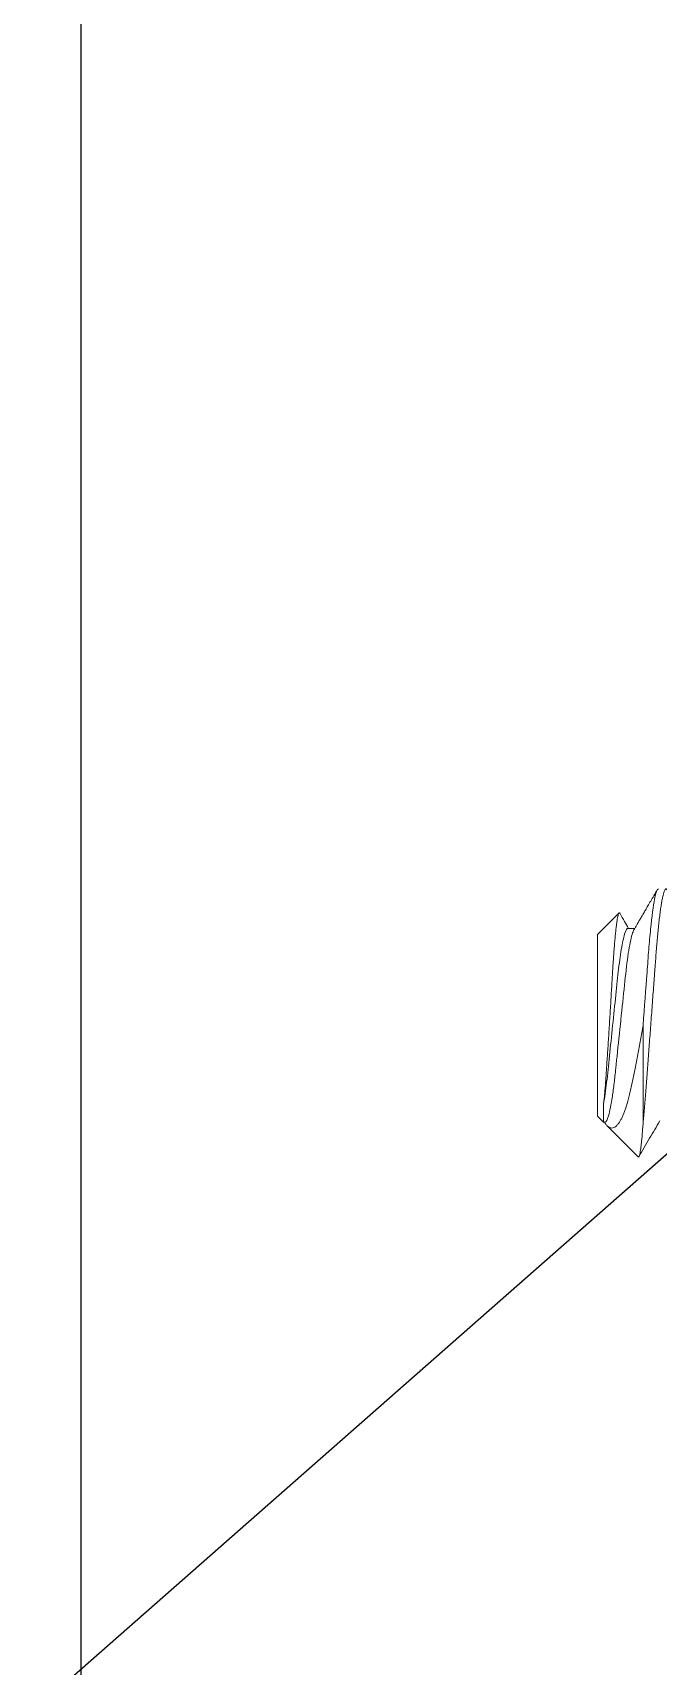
# Model space of a CAD drawing. Header units: inches. Extents: x 1.3 to 19.8, y 1.7 to 13.
# Drawn here: x 13.702 to 13.959, y 4.993 to 5.663 of the extents above; entities that cross this region are included whole.
import ezdxf

# ---------------------------------------------------------------- set-up
doc = ezdxf.new("R2010")
doc.units = ezdxf.units.IN
doc.header["$MEASUREMENT"] = 0
doc.linetypes.add('SLD-Solid', pattern=[0])
for name, color, linetype in [('Clamp', 30, 'Continuous'), ('Fastener', 134, 'Continuous'), ('Solenoid', 6, 'Continuous')]:
    doc.layers.add(name, color=color, linetype=linetype)

msp = doc.modelspace()

# ---------------------------------------------------------------- linework, layer by layer
at = {"layer": 'Clamp'}
msp.add_line((13.18274, 4.51798), (14.05175, 5.28199), dxfattribs=at)
at = {"layer": 'Fastener', "linetype": 'SLD-Solid', "lineweight": 15}
for p, q in [((13.93354, 5.29312), (13.94236, 5.30194)), ((13.93354, 5.29312), (13.93354, 5.21862)), ((13.94604, 5.29563), (13.94886, 5.29563)), ((13.95229, 5.21591), (13.95229, 5.25587)), ((13.93605, 5.2161), (13.93605, 5.22366)), ((13.93605, 5.2161), (13.93354, 5.21862)), ((13.93666, 5.2161), (13.93605, 5.2161)), ((13.95029, 5.20187), (13.93749, 5.21466))]:
    msp.add_line(p, q, dxfattribs=at)
for points, knots in [([(13.94853, 5.29506), (13.94874, 5.29543), (13.94913, 5.29609), (13.94965, 5.29698), (13.95005, 5.29767), (13.95035, 5.29818), (13.95061, 5.29862), (13.9509, 5.29911), (13.95126, 5.29973), (13.95177, 5.3006), (13.95244, 5.30175), (13.9533, 5.30322), (13.9543, 5.30494), (13.95544, 5.3069), (13.95672, 5.30911), (13.95763, 5.31066), (13.9581, 5.31148)], [0, 0, 0, 0, 0.066473, 0.120704, 0.162677, 0.192378, 0.214515, 0.24394, 0.281743, 0.327929, 0.40256, 0.492117, 0.596618, 0.716083, 0.850534, 1, 1, 1, 1]), ([(13.95229, 5.21591), (13.95231, 5.21609), (13.95243, 5.21723), (13.95264, 5.21942), (13.95292, 5.2226), (13.95319, 5.2259), (13.95344, 5.22933), (13.95371, 5.23291), (13.95398, 5.23659), (13.95426, 5.24033), (13.95454, 5.24411), (13.95483, 5.24798), (13.95512, 5.25191), (13.95542, 5.25594), (13.95573, 5.26006), (13.95604, 5.26422), (13.95634, 5.26831), (13.95664, 5.2723), (13.95692, 5.27616), (13.9572, 5.27979), (13.95745, 5.2832), (13.95769, 5.2864), (13.95794, 5.2895), (13.95821, 5.29248), (13.95849, 5.29538), (13.95879, 5.29816), (13.95909, 5.30078), (13.9594, 5.30316), (13.95972, 5.30528), (13.96003, 5.30712), (13.96033, 5.30864), (13.96062, 5.30985), (13.9609, 5.31076), (13.96116, 5.3114), (13.96142, 5.31178), (13.96167, 5.3119), (13.96189, 5.31181), (13.96204, 5.31155), (13.9621, 5.31145)], [0, 0, 0, 0, 0.005512, 0.035036, 0.06419, 0.092905, 0.121218, 0.149866, 0.178961, 0.206744, 0.234803, 0.263073, 0.291486, 0.31997, 0.350178, 0.380301, 0.410254, 0.439956, 0.46933, 0.498304, 0.525197, 0.551921, 0.579059, 0.606581, 0.634427, 0.664247, 0.694283, 0.724452, 0.754671, 0.784853, 0.814914, 0.84307, 0.870978, 0.898573, 0.925798, 0.952597, 0.981033, 1, 1, 1, 1]), ([(13.95229, 5.25587), (13.95285, 5.26337), (13.9534, 5.27085), (13.95415, 5.28082), (13.95437, 5.2839), (13.95484, 5.28982), (13.9551, 5.29266), (13.95589, 5.30052), (13.95646, 5.30483), (13.95756, 5.3105), (13.95809, 5.31187), (13.95854, 5.31187)], [0, 0, 0, 0, 0.25, 0.25, 0.375, 0.375, 0.5, 0.5, 0.75, 0.75, 1, 1, 1, 1]), ([(13.93605, 5.22366), (13.93612, 5.22426), (13.93627, 5.22547), (13.93648, 5.22759), (13.93669, 5.22992), (13.93689, 5.23245), (13.93708, 5.23513), (13.93727, 5.23796), (13.93746, 5.24094), (13.93767, 5.24408), (13.93788, 5.24734), (13.9381, 5.25072), (13.93832, 5.25419), (13.93854, 5.25771), (13.93876, 5.26123), (13.93897, 5.26475), (13.93919, 5.26826), (13.93939, 5.2717), (13.93959, 5.27501), (13.93978, 5.2782), (13.93997, 5.28129), (13.94017, 5.28426), (13.94038, 5.28706), (13.94059, 5.28969), (13.94081, 5.29212), (13.94103, 5.29434), (13.94125, 5.2963), (13.94146, 5.29801), (13.94168, 5.29944), (13.94189, 5.30057), (13.9421, 5.30138), (13.94229, 5.30188), (13.94248, 5.30205), (13.94263, 5.30201), (13.94271, 5.30182), (13.94273, 5.30178)], [0, 0, 0, 0, 0.028588, 0.057177, 0.086596, 0.116014, 0.144597, 0.173183, 0.202523, 0.231862, 0.261804, 0.291745, 0.322524, 0.353303, 0.383796, 0.414288, 0.445666, 0.477044, 0.507536, 0.538029, 0.569354, 0.60068, 0.632185, 0.66369, 0.696057, 0.728425, 0.760822, 0.793219, 0.826557, 0.859895, 0.892292, 0.924689, 0.957999, 0.991312, 1, 1, 1, 1]), ([(13.94274, 5.30179), (13.94277, 5.30175), (13.9434, 5.30066), (13.9446, 5.2986), (13.94578, 5.29659), (13.94635, 5.29563)], [0, 0, 0, 0, 0.019031, 0.532053, 1, 1, 1, 1]), ([(13.93605, 5.22366), (13.9365, 5.22615), (13.93693, 5.22919), (13.93771, 5.2358), (13.93806, 5.23935), (13.93889, 5.24724), (13.93933, 5.2515), (13.94023, 5.26003), (13.94067, 5.2643), (13.9415, 5.27221), (13.94185, 5.27577), (13.94263, 5.28239), (13.94306, 5.28544), (13.94395, 5.29047), (13.94441, 5.29244), (13.94527, 5.29501), (13.94568, 5.29563), (13.94604, 5.29563)], [0, 0, 0, 0, 0.125, 0.125, 0.25, 0.25, 0.375, 0.375, 0.5, 0.5, 0.625, 0.625, 0.75, 0.75, 0.875, 0.875, 1, 1, 1, 1]), ([(13.93666, 5.2161), (13.93709, 5.2161), (13.93758, 5.21696), (13.93862, 5.22056), (13.93916, 5.2233), (13.93992, 5.22836), (13.94017, 5.2302), (13.94063, 5.23408), (13.94084, 5.23607), (13.94151, 5.24249), (13.94202, 5.24735), (13.94307, 5.25736), (13.94361, 5.26248), (13.9446, 5.27193), (13.94501, 5.27614), (13.94594, 5.28383), (13.94647, 5.28727), (13.94752, 5.29248), (13.94805, 5.29425), (13.94853, 5.29506)], [0, 0, 0, 0, 0.125, 0.125, 0.25, 0.25, 0.3125, 0.3125, 0.375, 0.375, 0.5, 0.5, 0.625, 0.625, 0.75, 0.75, 0.875, 0.875, 1, 1, 1, 1]), ([(13.95229, 5.25587), (13.95211, 5.25485), (13.95175, 5.25282), (13.95121, 5.24982), (13.95065, 5.24684), (13.9501, 5.24389), (13.94954, 5.24099), (13.94899, 5.23819), (13.94844, 5.23551), (13.94791, 5.23295), (13.94739, 5.23046), (13.94686, 5.22806), (13.9463, 5.2258), (13.94574, 5.22379), (13.94519, 5.22201), (13.94464, 5.22045), (13.94408, 5.21903), (13.9435, 5.21775), (13.9429, 5.21662), (13.94223, 5.21557), (13.94148, 5.21468), (13.94066, 5.21402), (13.93982, 5.21369), (13.93902, 5.2137), (13.93826, 5.21401), (13.93755, 5.21456), (13.93694, 5.21524), (13.93654, 5.21588), (13.9364, 5.2161)], [0, 0, 0, 0, 0.03729, 0.074609, 0.111899, 0.150273, 0.188677, 0.22705, 0.264341, 0.30166, 0.33895, 0.377504, 0.416102, 0.454655, 0.488693, 0.522762, 0.5568, 0.592048, 0.62733, 0.662578, 0.708998, 0.755419, 0.803189, 0.85096, 0.892415, 0.93387, 0.976466, 1, 1, 1, 1]), ([(13.95031, 5.20189), (13.95034, 5.20185), (13.95044, 5.20173), (13.95061, 5.20194), (13.95081, 5.20247), (13.95102, 5.20339), (13.95124, 5.20467), (13.95143, 5.20615), (13.95161, 5.20769), (13.95176, 5.20918), (13.95192, 5.211), (13.9521, 5.2132), (13.95223, 5.215), (13.95229, 5.21591)], [0, 0, 0, 0, 0.058346, 0.160845, 0.266057, 0.37127, 0.478347, 0.585425, 0.658853, 0.732341, 0.805769, 0.902611, 1, 1, 1, 1]), ([(13.95917, 5.21666), (13.95777, 5.21427), (13.95491, 5.20937), (13.95206, 5.20447), (13.9506, 5.20197)], [0, 0, 0, 0, 0.489333, 1, 1, 1, 1])]:
    msp.add_open_spline(points, degree=3, knots=knots, dxfattribs=at)
at = {"layer": 'Solenoid'}
msp.add_line((13.72154, 4.23717), (13.72154, 7.25717), dxfattribs=at)

doc.saveas('drawing.dxf')
